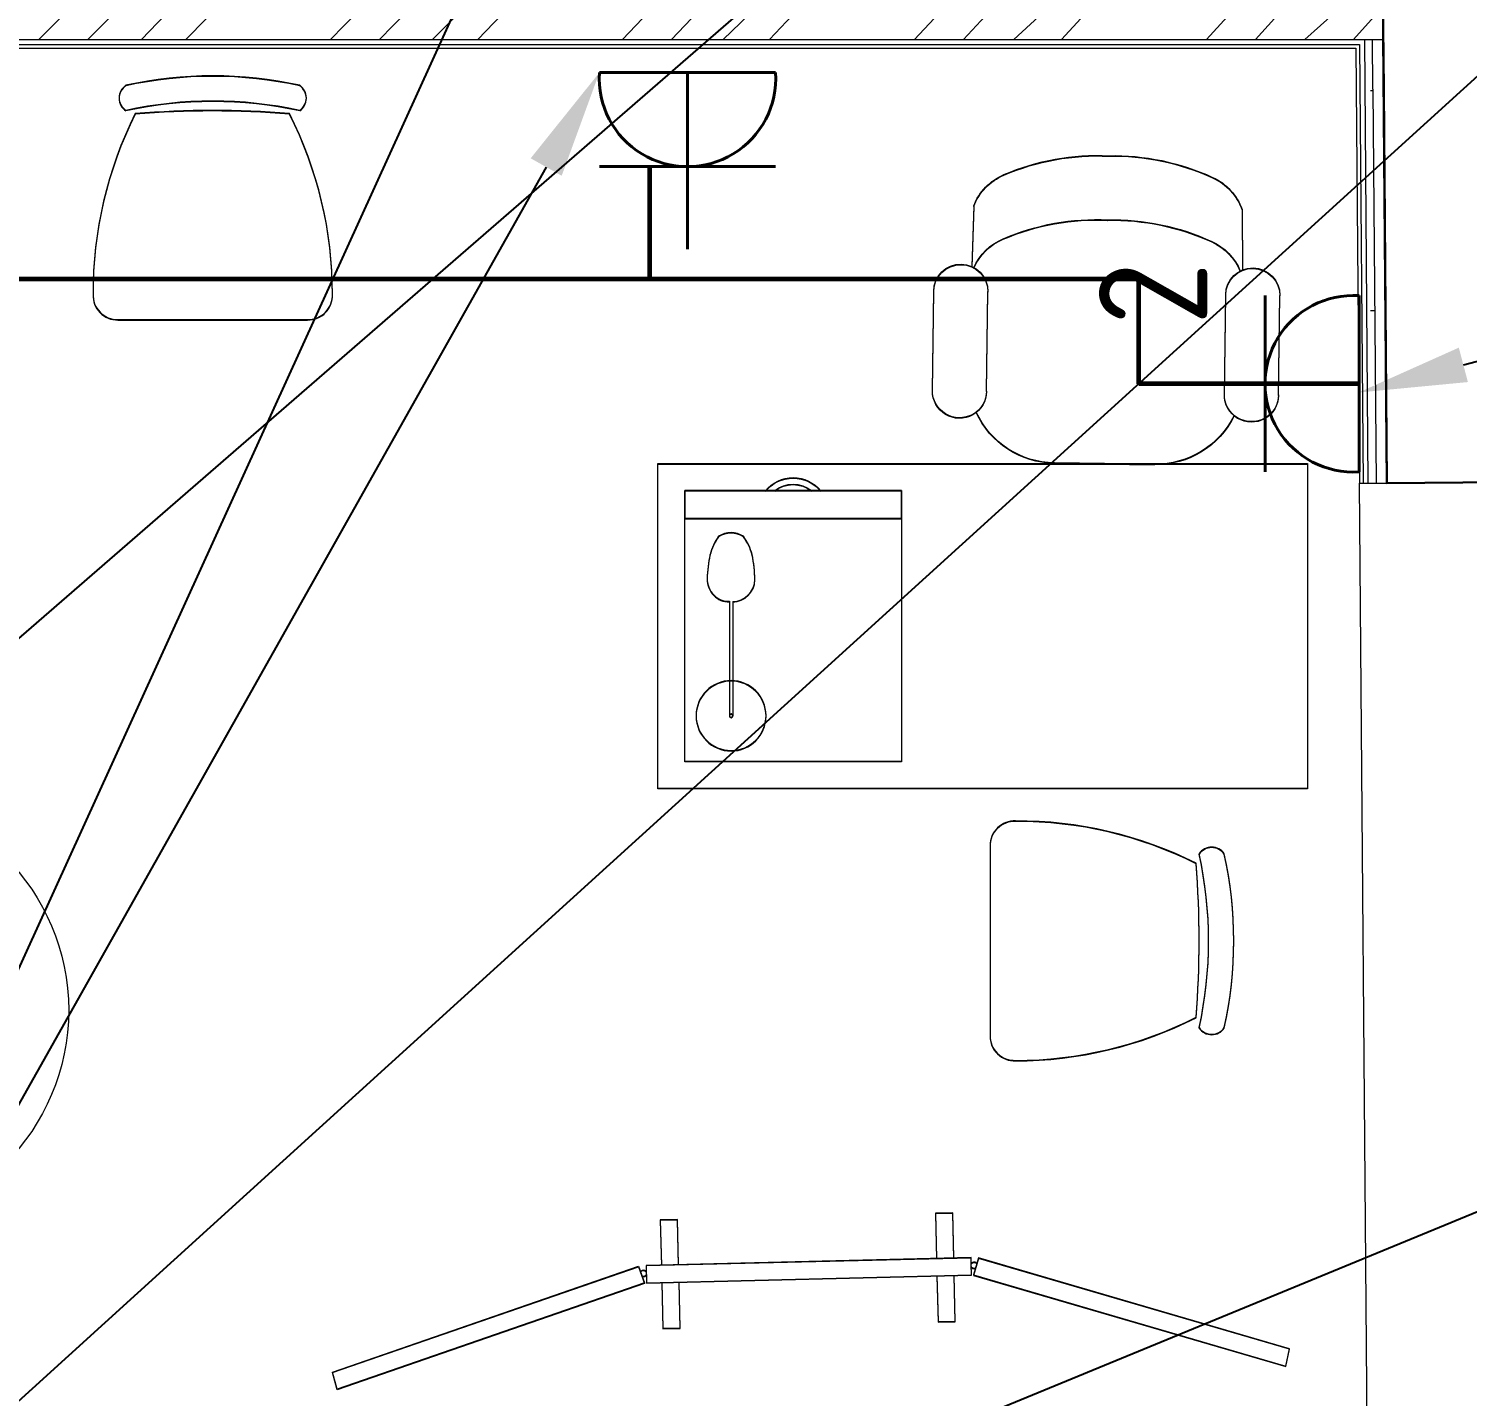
# Model space of a CAD drawing. Header units: millimetres. Extents: x -32 to 417638015, y -35 to 175284279.
# Drawn here: x 416317288 to 416319944, y 175245485 to 175248010 of the extents above; entities that cross this region are included whole.
import ezdxf
from ezdxf import colors
from ezdxf.entities.mleader import LeaderData, LeaderLine
from ezdxf.math import Vec2, Vec3

# ---------------------------------------------------------------- set-up
doc = ezdxf.new("R2010")
doc.units = ezdxf.units.MM
for name, color, linetype, lineweight in [('_ЭМ_гофра', 5, 'Continuous', 60), ('_ЭМ_ТХобщее_слой', 7, 'Continuous', 30), ('Стены внутренние', 7, 'Continuous', 18), ('Стены несущие', 7, 'Continuous', 30), ('Стены отделка', 7, 'Continuous', 30), ('Стены штриховка', 7, 'Continuous', 9), ('ТХ', 5, 'Continuous', 0), ('ШТРИХОВКА', 252, 'Continuous', 15), ('ЭМ', 5, 'Continuous', 40), ('ЭОМ_Кабель Быт. розеток', 5, 'Continuous', 30)]:
    doc.layers.add(name, color=color, linetype=linetype, lineweight=lineweight)
doc.layers.add('_ЭМ_Надписи', color=7, linetype='Continuous')
doc.layers.add('ЭОМ_Лотки рабочие', color=5, linetype='Continuous')
doc.layers.add('Линии', color=7, linetype='Continuous', lineweight=9, true_color=0x00a600)
doc.styles.add('ЭОМ', font='isocpeur.ttf', dxfattribs={"width": 0.85, "height": 250})

# ---------------------------------------------------------------- blocks, each defined once
blk = doc.blocks.new('Ширма медицинская')
at = {"layer": 'ТХ', "color": 0, "lineweight": 0, "transparency": 33554687}
for p, q in [((300.2475853786486, 1214.78144363791), (118.6244029644883, 644.7256838883208)), ((149.7422867280249, 634.3530559671167), (332.1307117786523, 1206.810662037894)), ((332.1307117786523, 1206.810662037894), (300.2475853786486, 1214.78144363791)), ((118.6244029644883, 644.7256838883208), (149.7422867280249, 634.3530559671167)), ((117.5690432709525, 30.82072852815645), (117.5690432709525, 630.8207285281565)), ((117.5690432709518, 630.8207285281565), (129.5252156709314, 630.8207285281565)), ((149.4521696709555, 630.8207285281565), (149.4521696709555, 30.82072852815645)), ((34.30804279961765, 94.5869813281347), (117.5690432709528, 94.5869813281347)), ((129.5252156709323, 30.82072852815645), (117.5690432709528, 30.82072852815645)), ((118.6244029644883, 16.91577316799214), (149.7422867280249, 27.28840108919621)), ((149.4521696709565, 30.82072852815645), (129.5252156709323, 30.82072852815645)), ((149.7422867280249, 27.28840108919621), (332.1307117786523, -545.1692049815813)), ((300.2475853786486, -553.1399865815968), (118.6244029644883, 16.91577316799214)), ((332.1307117786523, -545.1692049815813), (300.2475853786486, -553.1399865815968))]:
    blk.add_line(p, q, dxfattribs=at)
at = {"layer": 'ТХ', "color": 0, "transparency": 33554687}
blk.add_line((117.5690432709518, 630.8207285281565), (149.4521696709555, 630.8207285281565), dxfattribs=at)
at = {"layer": 'ТХ', "color": 0, "lineweight": 0, "transparency": 33554687}
for points in [[(34.30804279961669, 570.7774520722046), (34.30804279961669, 602.6605784722083)], [(34.30804279961669, 602.6605784722083), (117.5690432709518, 602.6605784722083)], [(149.4521696709555, 602.6605784722083), (234.3080427996167, 602.6605784722083)], [(234.3080427996167, 602.6605784722083), (234.3080427996167, 570.7774520722046)], [(117.5690432709518, 570.7774520722046), (34.30804279961669, 570.7774520722046)], [(234.3080427996167, 570.7774520722046), (149.4521696709555, 570.7774520722046)], [(34.30804279961762, 62.70385492813102), (34.30804279961762, 94.5869813281347)], [(149.4521696709565, 94.5869813281347), (234.3080427996176, 94.5869813281347)], [(234.3080427996176, 94.5869813281347), (234.3080427996176, 62.70385492813102)], [(117.5690432709528, 62.70385492813102), (34.30804279961765, 62.70385492813102)], [(234.3080427996176, 62.70385492813102), (149.4521696709565, 62.70385492813102)]]:
    blk.add_lwpolyline(points, dxfattribs=at)
for centre, start, end in [((131.8080427996167, 636.3457660392855), 122.3336455135706, 247.5506345530562), ((131.8080427996167, 636.3457660392855), 292.4493654469438, 20.79645684050222), ((131.8080427996167, 25.29569101702737), 112.4493654469427, 237.666354486431), ((131.8080427996167, 25.29569101702737), 339.2035431595003, 67.55063455305736)]:
    blk.add_arc(centre, 5.978071528415782, start, end, dxfattribs=at)
blk = doc.blocks.new('LampDesk')
at = {"layer": 'ТХ', "color": 0, "lineweight": 9}
for p, q in [((210.512788111344, 3.143557694042102), (0, 3.165000000037253)), ((210.9896184981335, -3.186767681268975), (0.0009121678303927183, -3.165015662438236))]:
    blk.add_line(p, q, dxfattribs=at)
at = {"layer": 'ТХ', "color": 0}
blk.add_lwpolyline([(210.512788111344, 3.143557694042102, -0.404562624207348), (251.3203395605087, 43.95110914320685, -0.04998109499292683), (297.2194126334507, 38.88770700315945, -0.09300286589312384), (330.9937276307028, 23.06889329967089, -0.2935044480608265), (330.9937276307028, -23.06889329967089, -0.09300286589329197), (297.2194126334507, -38.88770700304303, -0.04490699560909564), (253.4100149353035, -44.04068783926778, -0.1979562232362904), (222.661958785262, -31.93862983991858, -0.2166036216576752), (210.9896184981335, -3.186767681268975, -0.7502368608307186)], format="xyb", dxfattribs=at)
for radius in [64.54224737700596, 3.164999999999999]:
    blk.add_circle((2.328306436538696e-10, 1.164153218269348e-10), radius, dxfattribs=at)
blk = doc.blocks.new('КОМП-КРЕСЛО11')
at = {"layer": 'ТХ', "color": 0, "linetype": 'Continuous'}
for p, q in [((-247.629967043933, 19.55581158419682), (-248.3301130958498, -92.28191493792384)), ((248.0209766522166, 25.08376293104812), (251.215270924089, -86.7105292409369)), ((323.5393621627154, -315.5642936516406), (321.4904819359199, -131.8561974307767)), ((-315.5320772642408, -322.6918011632179), (-317.5809574910363, -138.983704942354)), ((-215.5382960563711, -321.5765793230594), (-217.5871762831666, -137.8684831021965)), ((223.5455809548457, -316.6795154917982), (221.4967007280502, -132.9714192709343)), ((5.463308748425334, -450.0056426146582), (-87.02246958944124, -451.0371274076169)), ((5.463308748425334, -450.0056426146582), (97.94908706505704, -448.9741559178183))]:
    blk.add_line(p, q, dxfattribs=at)
for centre, radius, start, end in [((-10.45037954193321, -321.1522663474233), 439.6593252569998, 88.6942479276291, 114.5443857695231), ((18.4992153454732, -320.8293940638459), 439.6593252569998, 66.73359081542102, 92.58372865720811), ((151.9415275191477, -11.55918589210523), 102.829792591, 20.87593844436783, 66.97131265987846), ((-150.7571675825093, -14.93515779442714), 102.829792591, 114.3066639250056, 160.402038140515), ((-9.13006459933058, -439.5352451791969), 439.6593252569998, 88.6942479276291, 114.5443857695231), ((19.81953028807584, -439.2123728956192), 439.6593252569998, 66.73359081542102, 92.58372865720811), ((-149.4368526399066, -133.3181366261997), 102.829792591, 114.3066639248891, 157.5687552527193), ((153.2618424617521, -129.9421647238778), 102.829792591, 23.70922133211542, 66.97131265999478), ((-267.5840668871024, -138.4260940222748), 50, 0.6389882924559852, 180.6389882924559), ((271.4935913319859, -132.413808350856), 50, 0.6389882924559852, 180.6389882924559), ((273.5424715587815, -316.1219045717189), 50, 180.6389882924559, 0.6389882924559852), ((-265.5351866603069, -322.1341902431386), 50, 180.6389882924559, 0.6389882924559852), ((-88.82407192973731, -289.5006296883812), 161.546543963, 206.1790175699527, 270.6389882924566), ((96.14748472476093, -287.4376581985816), 161.546543963, 270.6389882924566, 335.0989590150344)]:
    blk.add_arc(centre, radius, start, end, dxfattribs=at)
blk = doc.blocks.new('Тумба мобильная')
at = {"layer": 'ТХ', "color": 0, "lineweight": 15, "ltscale": 15, "transparency": 33554687}
for p, q in [((500, 400), (0, 400)), ((0, 400), (0, 0)), ((448.1899195999722, 400), (448.1899195999722, 0)), ((0, 0), (500, 0))]:
    blk.add_line(p, q, dxfattribs=at)
at = {"layer": 'ТХ', "color": 0, "lineweight": 0, "transparency": 33554687}
blk.add_lwpolyline([(448.1899195999722, 400), (500, 400), (500, 0), (448.1899195999722, 0)], dxfattribs=at)
for centre, radius, start, end in [((458.1533567579463, 199.978816399991), 65.75898804201053, 308.8806524250666, 51.11934757493349), ((458.1533568965679, 199.978825074013), 53.80280554000423, 321.0575868089879, 38.94241319101214)]:
    blk.add_arc(centre, radius, start, end, dxfattribs=at)
blk = doc.blocks.new('ТХ 1 этаж.')
at = {"layer": 'ТХ', "color": 252, "linetype": 'Continuous', "true_color": 0x939598}
for p, q in [((60111.09576276201, 14406.62283977942), (60461.2550600071, 14406.62205939536)), ((61721.23262049264, 13434.81650076254), (61721.23184010858, 13084.65720351745))]:
    blk.add_line(p, q, dxfattribs=at)
at = {"layer": 'ТХ', "color": 252, "true_color": 0x939598}
blk.add_lwpolyline([(61107.66528541537, 14140.7942282054), (62307.66528541537, 14140.7942282054), (62307.66528541537, 13540.7942282054), (61107.66528541537, 13540.7942282054)], close=True, dxfattribs=at)
at = {"layer": 'ТХ', "color": 252, "linetype": 'Continuous', "true_color": 0x939598}
for centre, radius, start, end in [((60286.17541138455, 14109.10865339206), 747.5137961953549, 77.6019923053718, 102.3977723137098), ((60141.53041533887, 14815.95564887731), 28.12327221800076, 124.2914723078245, 235.7082723040991), ((60430.82355806505, 14815.95500414295), 28.12280751992465, 304.2900723016961, 55.70964231278242), ((60286.17530781956, 14062.63884539146), 747.513796195354, 77.6019923053718, 102.3977723137098), ((60800.26530162236, 14457.20196754741), 735.1530445917145, 153.353054680266, 180.2676556631967), ((60286.17300821701, 13030.80464062619), 1761.918570076577, 85.39382231398093, 94.65462231093323), ((59770.75229738108, 14454.06668986176), 736.4778142132415, 359.9766476492821, 26.87886087771916), ((60110.50105042709, 14452.03476392647), 45.41608186922893, 177.8134723070786, 270.7478723090622), ((60461.84765126609, 14452.0337485472), 45.41580305043151, 269.2518723107988, 2.186637302556268), ((61766.64454463965, 13435.41121309745), 45.41608186922893, 87.81347230701496, 180.7478723090623), ((61771.81174826063, 12745.64696190215), 735.1530445917145, 63.35305468063998, 90.26765566153307), ((61377.24862610464, 13259.73695570498), 747.513796195354, 347.6019923050138, 12.39777231406776), ((62130.5654295905, 13404.38184818567), 28.12327221800076, 34.2914723094528, 145.7082723040992), ((61423.71843410525, 13259.73685213999), 747.5137961953549, 347.6019923050138, 12.39777231406776), ((60345.41442133937, 13259.73925530753), 1761.918570076577, 355.3938223140478, 4.654622310865554), ((61768.67647057495, 13775.15996614343), 736.4778142132415, 269.9766476476147, 296.8788608754779), ((62130.56478485613, 13115.08870545949), 28.12280751992465, 214.2900723028546, 325.7096423144107), ((61766.64352926039, 13084.06461225846), 45.41580305043151, 179.2518723108096, 272.1866373024927)]:
    blk.add_arc(centre, radius, start, end, dxfattribs=at)
at = {"layer": 'ТХ', "color": 252, "true_color": 0x939598, "xscale": -1, "rotation": 359.8892513168964}
blk.add_blockref('КОМП-КРЕСЛО11', (61938.99841244597, 14590.78846997913), dxfattribs=at)
at = {"layer": 'ТХ', "color": 252, "lineweight": 15, "true_color": 0x939598, "xscale": -1}
for name, p, rotation in [('Тумба мобильная', (61157.66528541537, 13590.7942282054), 270.0000000000011), ('Ширма медицинская', (61714.1094932874, 12792.89357035735), 91.39291799089979)]:
    blk.add_blockref(name, p, dxfattribs=dict(at, rotation=rotation))
at = {"layer": 'ТХ', "color": 252, "true_color": 0x939598, "transparency": 33554687, "xscale": -1, "rotation": 270.0009663633508}
blk.add_blockref('LampDesk', (61243.10655055716, 13675.37281060976), dxfattribs=at)
blk = doc.blocks.new('1 этаж')
at = {"layer": 'Стены внутренние', "lineweight": 9}
h = blk.add_hatch(dxfattribs=at)
h.set_pattern_fill('FP_12', color=8, style=0, pattern_type=2)
h.set_pattern_definition([(0, (557.2005734382547, 188.9018102923583), (406.4, 101.6), [33.528, -271.272, 33.528, -271.272, -1625.6]), (0, (557.2005734382547, 188.9018102923583), (406.4, 101.6), [-609.6, 33.528, -576.072, 33.528, -271.272, -711.2]), (0, (557.2005734382547, 188.9018102923583), (406.4, 101.6), [-1524, 33.528, -169.672, 33.528, -474.472]), (120, (709.6005734382488, 239.7018102923575), (-291.1881810244989, 301.1527240979959), [33.52799999999996, -271.2719999999997, 33.52799999999996, -271.2719999999997, -1625.599999999999]), (120, (709.6005734382488, 239.7018102923575), (-291.1881810244989, 301.1527240979959), [-609.5999999999995, 33.52799999999996, -576.0719999999994, 33.52799999999996, -271.2719999999997, -711.1999999999995]), (120, (709.6005734382488, 239.7018102923575), (-291.1881810244989, 301.1527240979959), [-1523.999999999999, 33.52799999999996, -169.6719999999999, 33.52799999999996, -474.4719999999997]), (240, (760.4005734382372, 442.9018102923583), (-115.2118189755009, -402.7527240979958), [33.528, -271.272, 33.528, -271.272, -1625.6]), (240, (760.4005734382372, 442.9018102923583), (-115.2118189755009, -402.7527240979958), [-609.6, 33.528, -576.072, 33.528, -271.272, -711.2]), (240, (760.4005734382372, 442.9018102923583), (-115.2118189755009, -402.7527240979958), [-1524, 33.528, -169.672, 33.528, -474.472])])
h.paths.add_polyline_path([(55596.838723105, 13273.33061539736), (55592.4175810845, 13819.97965468534), (55577.42615909522, 13818.85837562125), (55581.83823252941, 13273.33061539736), (55592.4256685357, 13273.33061539736)])
h.paths.add_polyline_path([(55562.53716142956, 15659.79816761567), (55577.53536268679, 15660.08122840784), (55570.91297460656, 16469.90181029216), (55555.98527347235, 16469.90181029216), (55562.5361802913, 15659.91947938373)])
at = {"layer": 'Стены штриховка'}
h = blk.add_hatch(dxfattribs=at)
h.set_pattern_fill('ANSI34', color=8, scale=20)
h.set_pattern_definition([(45, (-31496.66335460375, 188.9018102923583), (-269.4076836320746, 269.4076836320746), []), (45, (-31406.86075460375, 188.9018102923583), (-269.4076836320746, 269.4076836320746), []), (45, (-31317.05815460374, 188.9018102923583), (-269.4076836320746, 269.4076836320746), []), (45, (-31227.25535460375, 188.9018102923583), (-269.4076836320746, 269.4076836320746), [])])
h.paths.add_polyline_path([(55590.91362870729, 16478.90181029216), (55590.10485713673, 16578.90181029215), (49728.66700119938, 16578.90181029215), (49728.97160188566, 16478.90181029216)])
at = {"layer": 'Линии', "color": 8}
blk.add_circle((52763.67821715726, 14686.4703603033), 400, dxfattribs=at)
at = {"layer": 'Стены внутренние', "color": 8}
blk.add_line((55561.51859163705, 13819.72975244309), (55546.63768141944, 15659.66957714147), dxfattribs=at)
at = {"layer": 'Стены несущие', "color": 8}
for p, q in [((55579.06753273951, 17943.60413157808), (55597.53601678746, 15660.08122840782)), ((55591.65255344193, 16387.53797388449), (55579.06753273937, 17943.60413157808)), ((55591.65255344182, 16387.53797388456), (55597.53601678723, 15660.08122840782)), ((55597.53601678723, 15660.08122840782), (55926.80584614846, 15662.74426917813))]:
    blk.add_line(p, q, dxfattribs=at)
at = {"layer": 'Стены отделка', "color": 8, "lineweight": 9}
for p, q in [((49728.97160188566, 16478.90181029216), (55590.91362870729, 16478.90181029216)), ((55571.6532075213, 16387.37622486035), (55570.91297460653, 16478.90181029216)), ((49779.92026952287, 16463.0018102922), (55540.14055870054, 16463.00181029213)), ((55540.14055870054, 16463.00181029213), (55546.63768141944, 15659.66957714149)), ((55546.63768141944, 15659.66957714149), (55597.53601678723, 15660.08122840782))]:
    blk.add_line(p, q, dxfattribs=at)
at = {"layer": 'Стены штриховка', "color": 8}
for p, q in [((49772.99922006601, 16469.90181029221), (55546.98497912692, 16469.90181029214)), ((55546.98497912692, 16469.90181029214), (55553.53745576207, 15659.72538055481)), ((55555.91248403097, 16478.90181029216), (55562.53716142636, 15659.79816761565)), ((55571.6532075213, 16387.37622486035), (55577.53667086683, 15659.91947938368))]:
    blk.add_line(p, q, dxfattribs=at)
at = {"layer": 'ЭОМ_Лотки рабочие'}
blk.add_blockref('ТХ 1 этаж.', (-6856.491728035588, 1554.379405807718), dxfattribs=at)
blk = doc.blocks.new('_ЭМ_ТХ2_1этаж')
at = {"layer": 'ТХ', "color": 252, "linetype": 'Continuous', "true_color": 0x939598}
for p, q in [((171258.9866422853, -54786.88842918174), (171609.1459395303, -54786.8892095658)), ((172869.1235000159, -55758.69476819865), (172869.1227196318, -56108.85406544374))]:
    blk.add_line(p, q, dxfattribs=at)
at = {"layer": 'ТХ', "color": 252, "true_color": 0x939598}
blk.add_lwpolyline([(172255.5561649386, -55052.7170407558), (173455.5561649386, -55052.7170407558), (173455.5561649386, -55652.7170407558), (172255.5561649386, -55652.7170407558)], close=True, dxfattribs=at)
at = {"layer": 'ТХ', "color": 252, "linetype": 'Continuous', "true_color": 0x939598}
for centre, radius, start, end in [((171434.0662909078, -55084.40261556912), 747.5137961953549, 77.60199230506132, 102.3977723140104), ((171289.4212948621, -54377.55562008388), 28.12327221800076, 124.2914723094895, 235.7082723044515), ((171578.7144375883, -54377.55626481824), 28.12280751992465, 304.2900723029904, 55.7096423144034), ((171434.0661873428, -55130.87242356973), 747.513796195354, 77.60199230506132, 102.3977723140104), ((171948.1561811456, -54736.30930141376), 735.1530445917145, 153.3530546801017, 180.2676556623212), ((171434.0638877403, -56162.706628335), 1761.918570076577, 85.39382231404369, 94.65462231088405), ((170918.6431769043, -54739.44457909942), 736.4778142132415, 359.976647648064, 26.87886087671983), ((171258.3919299503, -54741.47650503473), 45.41608186922893, 177.8134723070786, 270.7478723090641), ((171609.7385307893, -54741.477520414), 45.41580305043151, 269.251872310812, 2.186637302556268), ((172914.5354241629, -55758.10005586373), 45.41608186922893, 87.81347230707858, 180.7478723090623), ((172919.7026277839, -56447.86430705901), 735.1530445917145, 63.35305468026603, 90.26765566153112), ((173278.4563091137, -55789.12942077551), 28.12327221800076, 34.29147231014164, 145.7082723044436), ((171493.3053008626, -55933.77201365365), 1761.918570076577, 355.3938223139809, 4.654622310933214), ((172525.1395056279, -55933.7743132562), 747.513796195354, 347.6019923050138, 12.39777231406776), ((172571.6093136285, -55933.77441682119), 747.5137961953549, 347.6019923050138, 12.39777231406776), ((172916.5673500982, -55418.35130281774), 736.4778142132415, 269.9766476476147, 296.8788608760433), ((172914.5344087836, -56109.44665670273), 45.41580305043151, 179.2518723108205, 272.1866373025563), ((173278.4556643794, -56078.42256350169), 28.12280751992465, 214.2900723033243, 325.7096423144107)]:
    blk.add_arc(centre, radius, start, end, dxfattribs=at)
at = {"layer": 'ТХ', "color": 252, "true_color": 0x939598, "xscale": -1, "rotation": 359.8892513168964}
blk.add_blockref('КОМП-КРЕСЛО11', (173086.8892919692, -54602.72279898204), dxfattribs=at)
at = {"layer": 'ТХ', "color": 252, "lineweight": 15, "true_color": 0x939598, "xscale": -1}
for name, p, rotation in [('Тумба мобильная', (172305.5561649386, -55602.7170407558), 270.0000000000011), ('Ширма медицинская', (172862.0003728106, -56400.6176986038), 91.39291799089979)]:
    blk.add_blockref(name, p, dxfattribs=dict(at, rotation=rotation))
at = {"layer": 'ТХ', "color": 252, "true_color": 0x939598, "transparency": 33554687, "xscale": -1, "rotation": 270.0009663633508}
blk.add_blockref('LampDesk', (172390.9974300804, -55518.13845835142), dxfattribs=at)
blk = doc.blocks.new('2м розетка IP20')
at = {"layer": 'ЭМ', "color": 5}
for p, q in [((-494124.5288989447, -357092.425935962), (-494124.5288989448, -356766.4727110532)), ((-494287.2610558264, -356918.8899185207), (-493961.7967420437, -356918.8899185208)), ((-494287.2610558359, -357092.4259359619), (-493961.7967420536, -357092.425935962))]:
    blk.add_line(p, q, dxfattribs=at)
blk.add_arc((-494124.5288989448, -357081.9583842801), 163.0684657580474, 356.3195877733476, 183.6804122266523, dxfattribs=at)
at = {"layer": 'ЭОМ_Кабель Быт. розеток', "color": 7, "insert": (-494016.0561024608, -356612.1914261652), "char_height": 200, "attachment_point": 1, "style": 'ЭОМ'}
blk.add_mtext_dynamic_manual_height_columns('2', width=91.25622940808535, gutter_width=1250, heights=[0], dxfattribs=at)
blk = doc.blocks.new('1м розетка IP20')
at = {"layer": 'ЭМ', "color": 5}
for p, q in [((-10.46755168188247, 162.7321568910265), (-10.46755168192612, -162.7321568912412)), ((163.0684657593665, 162.7321568816078), (163.0684657593374, -162.7321569010965)), ((-10.46755168189702, -1.091393642127514e-10), (315.4856732268672, -3.637978807091713e-11))]:
    blk.add_line(p, q, dxfattribs=at)
blk.add_arc((0, 0), 163.0684657580474, 266.3195877734414, 93.6804122265587, dxfattribs=at)

msp = doc.modelspace()

# ---------------------------------------------------------------- linework, layer by layer
at = {"layer": '_ЭМ_гофра', "linetype": 'ByBlock'}
for points in [[(416318434.0411503, 175247755.008828), (416318434.0411503, 175247547.453256)], [(416319337.4510346, 175247354.0856977), (416319337.4510346, 175247547.453256), (416314354.5890482, 175247547.453256), (416314354.5890482, 175243406.7348274), (416312594.6602634, 175243406.7348274)], [(416319744.078396, 175247354.0856977), (416319337.4510346, 175247354.0856977)]]:
    msp.add_lwpolyline(points, dxfattribs=at)

# ---------------------------------------------------------------- block references
at = {"layer": '_ЭМ_ТХобщее_слой', "lineweight": 50}
msp.add_blockref('_ЭМ_ТХ2_1этаж', (416146193.7251987, 175302259.5538031), dxfattribs=at)
at = {"layer": 'ШТРИХОВКА'}
msp.add_blockref('1 этаж', (416264198.1010904, 175231510.6631508), dxfattribs=at)
at = {"layer": 'ЭМ', "rotation": 270}
msp.add_blockref('1м розетка IP20', (416318504.2557424, 175247918.0772937), dxfattribs=at)
at = {"layer": 'ЭОМ_Кабель Быт. розеток', "rotation": 89.99999999999999}
msp.add_blockref('2м розетка IP20', (415962651.8054979, 175741478.6145966), dxfattribs=at)

# ---------------------------------------------------------------- leaders
at = {"layer": '_ЭМ_Надписи', "color": 7, "ltscale": 5}
ml = msp.add_multileader_mtext('Standard', dxfattribs=at)
ml.set_content('{\\fGOST Common|b0|i0|c204|p34;\\W0.9;\\C256;1ЩРС-2\\fISOCPEUR|b0|i0|c204|p34;\\W0.85; Гр.15\\P\\pxql;Холодильник^J\\fGOST Common|b0|i0|c0|p34;\\W0.9;h=\\fGOST Common|b0|i0|c204|p34;0\\fGOST Common|b0|i0|c0|p34;.\\fGOST Common|b0|i0|c204|p34;3м}', color=1, style='ЭОМ')
ml.set_leader_properties()
ml.build(insert=Vec2(0, 0))
ml.multileader.update_dxf_attribs({"text_left_attachment_type": 6, "text_right_attachment_type": 6, "dogleg_length": 0, "arrow_head_size": 200})
ctx = ml.context
ctx.base_point, ctx.char_height, ctx.arrow_head_size, ctx.landing_gap_size, ctx.plane_origin = Vec3(416316977.5444576, 175251467.1252859, -64.26463315267222), 250, 200, 0, Vec3(416291175.7993526, 175263886.2397341, -64.26463315267222)
ctx.left_attachment, ctx.right_attachment = 6, 6
notes = []
notes.append((ctx, [(0, (1, 1, 0), (416316977.5444576, 175251467.1252859, -64.26463315267222), (1, 0), 0, [(0, [(416314514.042617, 175247986.8362045, -64.26463315267222)], 0, [])])]))
ctx.mtext.insert, ctx.mtext.width, ctx.mtext.defined_height, ctx.mtext.flow_direction = Vec3(416316977.5444576, 175251767.1252859, -64.26463315267222), 2543.182941424658, 233.1039977426419, 5
ml = msp.add_multileader_mtext('Standard', dxfattribs=at)
ml.set_content('{\\fGOST Common|b0|i0|c204|p34;\\W0.9;\\C256;1ЩРС-2\\fISOCPEUR|b0|i0|c204|p34;\\W0.85; Гр.20\\P\\fGOST Common|b0|i0|c204|p34;\\W0.9;Облучатель \\fGOST Common|b0|i0|c0|p34;h=\\fGOST Common|b0|i0|c204|p34;2\\fGOST Common|b0|i0|c0|p34;.\\fGOST Common|b0|i0|c204|p34;2м}', color=1, style='ЭОМ')
ml.set_leader_properties()
ml.build(insert=Vec2(0, 0))
ml.multileader.update_dxf_attribs({"text_left_attachment_type": 6, "text_right_attachment_type": 6, "dogleg_length": 0, "arrow_head_size": 200})
ctx = ml.context
ctx.base_point, ctx.char_height, ctx.arrow_head_size, ctx.landing_gap_size, ctx.plane_origin = Vec3(416322355.9013094, 175251298.2880726, -64.26463315267222), 250, 200, 0, Vec3(416295104.7321406, 175259450.4836791, -64.26463315267222)
ctx.left_attachment, ctx.right_attachment = 6, 6
notes.append((ctx, [(0, (1, 1, 0), (416322355.9013094, 175251298.2880726, -64.26463315267222), (1, 0), 0, [(0, [(416315009.068075, 175244922.2415978, -64.26463315267222)], 0, [])])]))
ctx.mtext.insert, ctx.mtext.width, ctx.mtext.defined_height, ctx.mtext.flow_direction = Vec3(416322355.9013094, 175251598.2880726, -64.26463315267222), 2073.809115969734, 545.6159617257083, 5
ml = msp.add_multileader_mtext('Standard', dxfattribs=at)
ml.set_content('{\\fGOST Common|b0|i0|c204|p34;\\W0.9;\\C256;1ЩРС-2\\fISOCPEUR|b0|i0|c204|p34;\\W0.85; Гр.16\\P\\pxql;Резерв\\P\\fGOST Common|b0|i0|c0|p34;\\W0.9;h=\\fGOST Common|b0|i0|c204|p34;0\\fGOST Common|b0|i0|c0|p34;.\\fGOST Common|b0|i0|c204|p34;3м}', color=1, style='ЭОМ')
ml.set_leader_properties()
ml.build(insert=Vec2(0, 0))
ml.multileader.update_dxf_attribs({"text_left_attachment_type": 6, "text_right_attachment_type": 6, "dogleg_length": 0, "arrow_head_size": 200})
ctx = ml.context
ctx.base_point, ctx.char_height, ctx.arrow_head_size, ctx.landing_gap_size, ctx.plane_origin = Vec3(416319280.4609876, 175250688.0885327), 250, 200, 0, Vec3(416294295.5545723, 175261649.6806001)
ctx.left_attachment, ctx.right_attachment = 6, 6
notes.append((ctx, [(0, (1, 1, 0), (416319280.4609876, 175250688.0885327), (1, 0), 0, [(1, [(416318341.5235855, 175247928.5448454), (416316676.6860567, 175244972.4298062)], 0, [])])]))
ctx.mtext.insert, ctx.mtext.width, ctx.mtext.defined_height, ctx.mtext.flow_direction = Vec3(416319280.4609876, 175250988.0885327), 2543.182941424658, 233.1039977426419, 5
ml = msp.add_multileader_mtext('Standard', dxfattribs=at)
ml.set_content('{\\fGOST Common|b0|i0|c204|p34;\\W0.9;\\C256;1ЩРС-2\\fISOCPEUR|b0|i0|c204|p34;\\W0.85; Гр.19\\P\\pxql;Водонагреватель\\P\\fGOST Common|b0|i0|c0|p34;\\W0.9;h=\\fGOST Common|b0|i0|c204|p34;1\\fGOST Common|b0|i0|c0|p34;.\\fGOST Common|b0|i0|c204|p34;9м}', color=1, style='ЭОМ')
ml.set_leader_properties()
ml.build(insert=Vec2(0, 0))
ml.multileader.update_dxf_attribs({"text_left_attachment_type": 6, "text_right_attachment_type": 6, "dogleg_length": 0, "arrow_head_size": 200})
ctx = ml.context
ctx.base_point, ctx.char_height, ctx.arrow_head_size, ctx.landing_gap_size, ctx.plane_origin = Vec3(416322136.3730077, 175249897.498329, -64.26463315267222), 250, 200, 0, Vec3(416296161.6049881, 175261439.283374, -64.26463315267222)
ctx.left_attachment, ctx.right_attachment = 6, 6
notes.append((ctx, [(0, (1, 1, 0), (416322136.3730077, 175249897.498329, -64.26463315267222), (1, 0), 0, [(0, [(416316486.4459458, 175244764.3069261, -64.26463315267222)], 0, [])])]))
ctx.mtext.insert, ctx.mtext.width, ctx.mtext.defined_height, ctx.mtext.flow_direction = Vec3(416322136.3730077, 175250197.498329, -64.26463315267222), 2543.182941424658, 233.1039977426419, 5
ml = msp.add_multileader_mtext('Standard', dxfattribs=at)
ml.set_content('{\\fGOST Common|b0|i0|c204|p34;\\W0.9;\\C256;1ЩРС-2\\fISOCPEUR|b0|i0|c204|p34;\\W0.85; Гр.16\\P\\pxql;Весы\\P\\fGOST Common|b0|i0|c0|p34;\\W0.9;h=\\fGOST Common|b0|i0|c204|p34;0\\fGOST Common|b0|i0|c0|p34;.\\fGOST Common|b0|i0|c204|p34;3м}', color=1, style='ЭОМ')
ml.set_leader_properties()
ml.build(insert=Vec2(0, 0))
ml.multileader.update_dxf_attribs({"text_left_attachment_type": 6, "text_right_attachment_type": 6, "dogleg_length": 0, "arrow_head_size": 200})
ctx = ml.context
ctx.base_point, ctx.char_height, ctx.arrow_head_size, ctx.landing_gap_size, ctx.plane_origin = Vec3(416316543.9336644, 175249262.5677248, -64.26463315267222), 250, 200, 0, Vec3(416291075.6936393, 175261710.1325841, -64.26463315267222)
ctx.left_attachment, ctx.right_attachment = 6, 6
notes.append((ctx, [(0, (1, 1, 0), (416316543.9336644, 175249262.5677248, -64.26463315267222), (1, 0), 0, [(0, [(416315121.6626524, 175247988.9968293, -64.26463315267222)], 0, [])])]))
ctx.mtext.insert, ctx.mtext.width, ctx.mtext.defined_height, ctx.mtext.flow_direction = Vec3(416316543.9336644, 175249562.5677248, -64.26463315267222), 2543.182941424658, 233.1039977426419, 5
ml = msp.add_multileader_mtext('Standard', dxfattribs=at)
ml.set_content('{\\fGOST Common|b0|i0|c204|p34;\\W0.9;\\C256;1ЩРС-2\\fISOCPEUR|b0|i0|c204|p34;\\W0.85; Гр.14\\P\\pxql;Ноутбук\\P\\fGOST Common|b0|i0|c0|p34;\\W0.9;h=\\fGOST Common|b0|i0|c204|p34;0,3м}', color=1, style='ЭОМ')
ml.set_leader_properties()
ml.build(insert=Vec2(0, 0))
ml.multileader.update_dxf_attribs({"text_left_attachment_type": 6, "text_right_attachment_type": 6, "dogleg_length": 0, "arrow_head_size": 200})
ctx = ml.context
ctx.base_point, ctx.char_height, ctx.arrow_head_size, ctx.landing_gap_size, ctx.plane_origin = Vec3(416322281.2757004, 175248007.9527355, -64.26463315267222), 250, 200, 0, Vec3(416309504.2937359, 175259670.5833791, -64.26463315267222)
ctx.left_attachment, ctx.right_attachment = 6, 6
notes.append((ctx, [(0, (1, 1, 0), (416322281.2757004, 175248007.9527355, -64.26463315267222), (1, 0), 0, [(0, [(416319743.383329, 175247337.9255101, -64.26463315267222)], 0, [])])]))
ctx.mtext.insert, ctx.mtext.width, ctx.mtext.defined_height, ctx.mtext.flow_direction = Vec3(416322281.2757004, 175248307.9527355, -64.26463315267222), 2073.809115969734, 545.6159617257083, 5
ml = msp.add_multileader_mtext('Standard', dxfattribs=at)
ml.set_content('{\\fGOST Common|b0|i0|c204|p34;\\W0.9;\\C256;1ЩРС-2\\fISOCPEUR|b0|i0|c204|p34;\\W0.85; Гр.15\\PХолодильник\\P\\fGOST Common|b0|i0|c0|p34;\\W0.9;h=\\fGOST Common|b0|i0|c204|p34;0\\fGOST Common|b0|i0|c0|p34;.\\fGOST Common|b0|i0|c204|p34;3м}', color=1, style='ЭОМ')
ml.set_leader_properties()
ml.build(insert=Vec2(0, 0))
ml.multileader.update_dxf_attribs({"text_left_attachment_type": 6, "text_right_attachment_type": 6, "dogleg_length": 0, "arrow_head_size": 200})
ctx = ml.context
ctx.base_point, ctx.char_height, ctx.arrow_head_size, ctx.landing_gap_size, ctx.plane_origin = Vec3(416322233.8489169, 175246761.9936701, -64.26463315267222), 250, 200, 0, Vec3(416301701.5471373, 175257027.3743072, -64.26463315267222)
ctx.left_attachment, ctx.right_attachment = 6, 6
notes.append((ctx, [(0, (1, 1, 0), (416322233.8489169, 175246761.9936701, -64.26463315267222), (1, 0), 0, [(0, [(416317005.8848553, 175244607.4112809, -64.26463315267222)], 0, [])])]))
ctx.mtext.insert, ctx.mtext.width, ctx.mtext.defined_height, ctx.mtext.flow_direction = Vec3(416322233.8489169, 175247061.9936701, -64.26463315267222), 2073.809115969734, 545.6159617257083, 5
for ctx, leaders in notes:
    for number, flags, end, landing, length, lines in leaders:
        leader = LeaderData()
        leader.index, (leader.has_last_leader_line, leader.has_dogleg_vector, leader.attachment_direction) = number, flags
        leader.last_leader_point, leader.dogleg_vector, leader.dogleg_length = Vec3(end), Vec3(landing), length
        for number, points, colour, breaks in lines:
            line = LeaderLine()
            line.index, line.vertices, line.color, line.breaks = number, Vec3.list(points), colors.encode_raw_color(colour), breaks
            leader.lines.append(line)
        ctx.leaders.append(leader)

doc.saveas('drawing.dxf')
